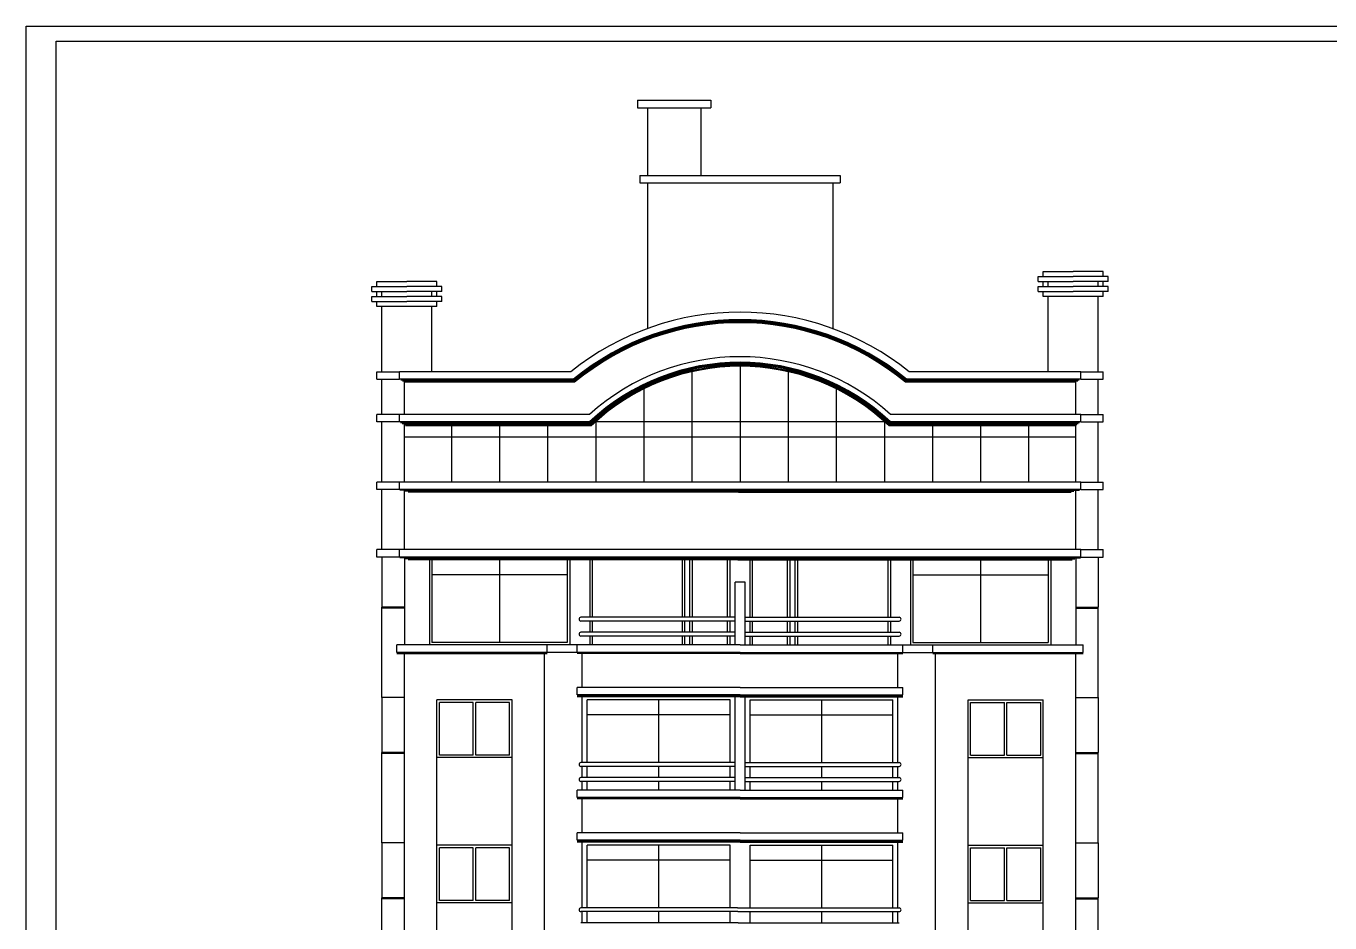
# Model space of a CAD drawing. Header units: millimetres. Extents: x 2200 to 2403, y 2380 to 2511.
# Drawn here: x 2329.24 to 2355.27, y 2493.17 to 2511.07 of the extents above; entities that cross this region are included whole.
import ezdxf

# ---------------------------------------------------------------- set-up
doc = ezdxf.new("R2010")
doc.units = ezdxf.units.MM

msp = doc.modelspace()

# ---------------------------------------------------------------- linework, layer by layer
at = {"color": 1}
for p, q in [((2329.24394, 2511.06758), (2403.08219, 2511.06758)), ((2329.24394, 2464.36758), (2329.24394, 2511.06758)), ((2342.53394, 2504.25132), (2342.53394, 2501.96758)), ((2343.49394, 2504.35758), (2343.49394, 2501.96758)), ((2344.45394, 2504.25132), (2344.45394, 2501.96758)), ((2341.57394, 2503.91545), (2341.57394, 2501.96758)), ((2345.41394, 2503.91545), (2345.41394, 2501.96758)), ((2336.79394, 2501.96758), (2336.79394, 2503.16758)), ((2337.73394, 2503.16758), (2337.73394, 2501.96758)), ((2338.69394, 2503.16758), (2338.69394, 2501.96758)), ((2339.65394, 2503.16758), (2339.65394, 2501.96758)), ((2346.49929, 2503.16758), (2340.4886, 2503.16758)), ((2340.61394, 2503.28084), (2340.61394, 2501.96758)), ((2346.37394, 2503.28084), (2346.37394, 2501.96758)), ((2347.33394, 2503.16758), (2347.33394, 2501.96758)), ((2348.29394, 2503.16758), (2348.29394, 2501.96758)), ((2349.25394, 2503.16758), (2349.25394, 2501.96758)), ((2350.19394, 2501.96758), (2350.19394, 2503.16758)), ((2336.79394, 2502.86758), (2350.19394, 2502.86758)), ((2340.04394, 2500.41758), (2337.34394, 2500.41758)), ((2337.34394, 2500.41758), (2337.34394, 2498.76758)), ((2338.69394, 2500.41758), (2338.69394, 2498.76758)), ((2340.04394, 2500.41758), (2340.04394, 2498.76758)), ((2342.34394, 2500.41758), (2340.54394, 2500.41758)), ((2340.54394, 2500.41758), (2340.54394, 2499.26758)), ((2342.34394, 2499.26758), (2342.34394, 2500.41758)), ((2342.54394, 2499.26758), (2342.54394, 2500.41758)), ((2343.24394, 2500.41758), (2342.54394, 2500.41758)), ((2343.24394, 2499.26758), (2343.24394, 2500.41758)), ((2343.74394, 2499.26758), (2343.74394, 2500.41758)), ((2343.74394, 2500.41758), (2344.44394, 2500.41758)), ((2344.44394, 2499.26758), (2344.44394, 2500.41758)), ((2344.64394, 2499.26758), (2344.64394, 2500.41758)), ((2344.64394, 2500.41758), (2346.44394, 2500.41758)), ((2346.44394, 2500.41758), (2346.44394, 2499.26758)), ((2346.94394, 2500.41758), (2349.64394, 2500.41758)), ((2346.94394, 2500.41758), (2346.94394, 2498.76758)), ((2348.29394, 2500.41758), (2348.29394, 2498.76758)), ((2349.64394, 2500.41758), (2349.64394, 2498.76758)), ((2340.04394, 2500.11758), (2337.34394, 2500.11758)), ((2346.94394, 2500.11758), (2349.64394, 2500.11758)), ((2336.34394, 2497.71758), (2336.34394, 2499.46758)), ((2336.79394, 2499.46758), (2336.34394, 2499.46758)), ((2336.79394, 2499.44758), (2336.34394, 2499.44758)), ((2350.19394, 2499.46758), (2350.64394, 2499.46758)), ((2350.19394, 2499.44758), (2350.64394, 2499.44758)), ((2350.64394, 2497.71758), (2350.64394, 2499.46758)), ((2340.54394, 2499.19258), (2340.54394, 2498.96758)), ((2342.34394, 2498.96758), (2342.34394, 2499.19258)), ((2342.54394, 2498.96758), (2342.54394, 2499.19258)), ((2343.24394, 2498.96758), (2343.24394, 2499.19258)), ((2343.74394, 2498.96758), (2343.74394, 2499.19258)), ((2344.44394, 2498.96758), (2344.44394, 2499.19258)), ((2344.64394, 2498.96758), (2344.64394, 2499.19258)), ((2346.44394, 2499.19258), (2346.44394, 2498.96758)), ((2340.04394, 2498.76758), (2337.34394, 2498.76758)), ((2340.54394, 2498.89258), (2340.54394, 2498.71758)), ((2342.34394, 2498.71758), (2342.34394, 2498.89258)), ((2342.54394, 2498.71758), (2342.54394, 2498.89258)), ((2343.24394, 2498.71758), (2343.24394, 2498.89258)), ((2343.74394, 2498.71758), (2343.74394, 2498.89258)), ((2344.44394, 2498.71758), (2344.44394, 2498.89258)), ((2344.64394, 2498.71758), (2344.64394, 2498.89258)), ((2346.44394, 2498.89258), (2346.44394, 2498.71758)), ((2346.94394, 2498.76758), (2349.64394, 2498.76758)), ((2336.34394, 2497.66758), (2336.34394, 2497.86758)), ((2350.64394, 2497.66758), (2350.64394, 2497.86758)), ((2336.79394, 2497.66758), (2336.34394, 2497.66758)), ((2337.49394, 2496.51758), (2337.49394, 2497.56758)), ((2338.16894, 2497.56758), (2337.49394, 2497.56758)), ((2338.16894, 2496.51758), (2338.16894, 2497.56758)), ((2338.21894, 2496.51758), (2338.21894, 2497.56758)), ((2338.89394, 2497.56758), (2338.21894, 2497.56758)), ((2338.89394, 2496.51758), (2338.89394, 2497.56758)), ((2340.44394, 2496.36758), (2340.44394, 2497.61758)), ((2343.29394, 2497.61758), (2340.44394, 2497.61758)), ((2341.86894, 2497.61758), (2341.86894, 2496.36758)), ((2343.29394, 2496.36758), (2343.29394, 2497.61758)), ((2343.69394, 2496.36758), (2343.69394, 2497.61758)), ((2343.69394, 2497.61758), (2346.54394, 2497.61758)), ((2345.11894, 2497.61758), (2345.11894, 2496.36758)), ((2346.54394, 2496.36758), (2346.54394, 2497.61758)), ((2348.09394, 2497.56758), (2348.76894, 2497.56758)), ((2348.09394, 2496.51758), (2348.09394, 2497.56758)), ((2348.76894, 2496.51758), (2348.76894, 2497.56758)), ((2348.81894, 2497.56758), (2349.49394, 2497.56758)), ((2348.81894, 2496.51758), (2348.81894, 2497.56758)), ((2349.49394, 2496.51758), (2349.49394, 2497.56758)), ((2350.19394, 2497.66758), (2350.64394, 2497.66758)), ((2343.29394, 2497.31758), (2340.44394, 2497.31758)), ((2343.69394, 2497.31758), (2346.54394, 2497.31758)), ((2336.34394, 2494.81758), (2336.34394, 2496.56758)), ((2336.79394, 2496.56758), (2336.34394, 2496.56758)), ((2336.79394, 2496.54758), (2336.34394, 2496.54758)), ((2338.16894, 2496.51758), (2337.49394, 2496.51758)), ((2338.89394, 2496.51758), (2338.21894, 2496.51758)), ((2348.09394, 2496.51758), (2348.76894, 2496.51758)), ((2348.81894, 2496.51758), (2349.49394, 2496.51758)), ((2350.19394, 2496.56758), (2350.64394, 2496.56758)), ((2350.19394, 2496.54758), (2350.64394, 2496.54758)), ((2350.64394, 2494.81758), (2350.64394, 2496.56758)), ((2340.44394, 2496.06758), (2340.44394, 2496.29258)), ((2341.86894, 2496.29258), (2341.86894, 2496.06758)), ((2343.29394, 2496.06758), (2343.29394, 2496.29258)), ((2343.69394, 2496.06758), (2343.69394, 2496.29258)), ((2345.11894, 2496.29258), (2345.11894, 2496.06758)), ((2346.54394, 2496.06758), (2346.54394, 2496.29258)), ((2340.44394, 2495.81758), (2340.44394, 2495.99258)), ((2341.86894, 2495.99258), (2341.86894, 2495.81758)), ((2343.29394, 2495.81758), (2343.29394, 2495.99258)), ((2343.69394, 2495.81758), (2343.69394, 2495.99258)), ((2345.11894, 2495.99258), (2345.11894, 2495.81758)), ((2346.54394, 2495.81758), (2346.54394, 2495.99258)), ((2336.34394, 2494.76758), (2336.34394, 2494.96758)), ((2350.64394, 2494.76758), (2350.64394, 2494.96758)), ((2336.79394, 2494.76758), (2336.34394, 2494.76758)), ((2337.49394, 2493.61758), (2337.49394, 2494.66758)), ((2338.16894, 2494.66758), (2337.49394, 2494.66758)), ((2338.16894, 2493.61758), (2338.16894, 2494.66758)), ((2338.21894, 2493.61758), (2338.21894, 2494.66758)), ((2338.89394, 2494.66758), (2338.21894, 2494.66758)), ((2338.89394, 2493.61758), (2338.89394, 2494.66758)), ((2340.44394, 2493.46758), (2340.44394, 2494.71758)), ((2343.29394, 2494.71758), (2340.44394, 2494.71758)), ((2341.86894, 2494.71758), (2341.86894, 2493.46758)), ((2343.29394, 2493.46758), (2343.29394, 2494.71758)), ((2343.69394, 2493.46758), (2343.69394, 2494.71758)), ((2343.69394, 2494.71758), (2346.54394, 2494.71758)), ((2345.11894, 2494.71758), (2345.11894, 2493.46758)), ((2346.54394, 2493.46758), (2346.54394, 2494.71758)), ((2348.09394, 2494.66758), (2348.76894, 2494.66758)), ((2348.09394, 2493.61758), (2348.09394, 2494.66758)), ((2348.76894, 2493.61758), (2348.76894, 2494.66758)), ((2348.81894, 2494.66758), (2349.49394, 2494.66758)), ((2348.81894, 2493.61758), (2348.81894, 2494.66758)), ((2349.49394, 2493.61758), (2349.49394, 2494.66758)), ((2350.19394, 2494.76758), (2350.64394, 2494.76758)), ((2343.29394, 2494.41758), (2340.44394, 2494.41758)), ((2343.69394, 2494.41758), (2346.54394, 2494.41758)), ((2336.34394, 2491.91758), (2336.34394, 2493.66758)), ((2336.79394, 2493.66758), (2336.34394, 2493.66758)), ((2336.79394, 2493.64758), (2336.34394, 2493.64758)), ((2338.16894, 2493.61758), (2337.49394, 2493.61758)), ((2338.89394, 2493.61758), (2338.21894, 2493.61758)), ((2348.09394, 2493.61758), (2348.76894, 2493.61758)), ((2348.81894, 2493.61758), (2349.49394, 2493.61758)), ((2350.19394, 2493.66758), (2350.64394, 2493.66758)), ((2350.19394, 2493.64758), (2350.64394, 2493.64758)), ((2350.64394, 2491.91758), (2350.64394, 2493.66758)), ((2340.44394, 2493.16758), (2340.44394, 2493.39258)), ((2341.86894, 2493.39258), (2341.86894, 2493.16758)), ((2343.29394, 2493.16758), (2343.29394, 2493.39258)), ((2343.69394, 2493.16758), (2343.69394, 2493.39258)), ((2345.11894, 2493.39258), (2345.11894, 2493.16758)), ((2346.54394, 2493.16758), (2346.54394, 2493.39258))]:
    msp.add_line(p, q, dxfattribs=at)
for p, q in [((2329.84394, 2510.76758), (2402.78219, 2510.76758)), ((2329.84394, 2464.66758), (2329.84394, 2510.76758)), ((2336.79394, 2494.81758), (2336.79394, 2498.56758)), ((2339.59394, 2494.81758), (2339.59394, 2498.56758)), ((2347.39394, 2494.81758), (2347.39394, 2498.56758)), ((2350.19394, 2494.81758), (2350.19394, 2498.56758)), ((2337.44394, 2494.81758), (2337.44394, 2497.61758)), ((2338.94394, 2497.61758), (2337.44394, 2497.61758)), ((2338.94394, 2494.81758), (2338.94394, 2497.61758)), ((2348.04394, 2497.61758), (2349.54394, 2497.61758)), ((2348.04394, 2494.81758), (2348.04394, 2497.61758)), ((2349.54394, 2494.81758), (2349.54394, 2497.61758)), ((2336.79394, 2491.91758), (2336.79394, 2494.96758)), ((2337.44394, 2491.91758), (2337.44394, 2494.96758)), ((2338.94394, 2491.91758), (2338.94394, 2494.96758)), ((2339.59394, 2491.91758), (2339.59394, 2494.96758)), ((2347.39394, 2491.91758), (2347.39394, 2494.96758)), ((2348.04394, 2491.91758), (2348.04394, 2494.96758)), ((2349.54394, 2491.91758), (2349.54394, 2494.96758)), ((2350.19394, 2491.91758), (2350.19394, 2494.96758))]:
    msp.add_line(p, q)
at = {"color": 4}
for p, q in [((2341.44394, 2509.58758), (2341.44394, 2509.43758)), ((2341.44394, 2509.58758), (2342.91394, 2509.58758)), ((2341.44394, 2509.43758), (2342.91394, 2509.43758)), ((2341.64394, 2509.43758), (2341.64394, 2508.08758)), ((2342.71394, 2509.43758), (2342.71394, 2508.08758)), ((2342.91394, 2509.58758), (2342.91394, 2509.43758)), ((2341.49394, 2508.08758), (2345.49394, 2508.08758)), ((2341.49394, 2508.08758), (2341.49394, 2507.93758)), ((2341.49394, 2507.93758), (2345.49394, 2507.93758)), ((2341.64394, 2507.93758), (2341.64394, 2505.03014)), ((2345.34394, 2507.93758), (2345.34394, 2505.03014)), ((2345.49394, 2508.08758), (2345.49394, 2507.93758)), ((2349.44394, 2505.96758), (2349.44394, 2506.06758)), ((2349.44394, 2506.06758), (2350.14394, 2506.06758)), ((2349.54394, 2506.06758), (2349.54394, 2506.16758)), ((2349.54394, 2506.16758), (2350.14394, 2506.16758)), ((2350.74394, 2506.16758), (2350.14394, 2506.16758)), ((2350.84394, 2506.06758), (2350.14394, 2506.06758)), ((2350.74394, 2506.06758), (2350.74394, 2506.16758)), ((2350.84394, 2505.96758), (2350.84394, 2506.06758)), ((2336.14394, 2505.86758), (2336.84394, 2505.86758)), ((2336.14394, 2505.76758), (2336.14394, 2505.86758)), ((2336.24394, 2505.96758), (2336.84394, 2505.96758)), ((2336.24394, 2505.86758), (2336.24394, 2505.96758)), ((2337.44394, 2505.96758), (2336.84394, 2505.96758)), ((2337.54394, 2505.86758), (2336.84394, 2505.86758)), ((2337.44394, 2505.86758), (2337.44394, 2505.96758)), ((2337.54394, 2505.76758), (2337.54394, 2505.86758)), ((2349.44394, 2505.96758), (2350.14394, 2505.96758)), ((2349.44394, 2505.76758), (2349.44394, 2505.86758)), ((2349.44394, 2505.86758), (2350.14394, 2505.86758)), ((2349.54394, 2505.86758), (2349.54394, 2505.96758)), ((2349.64394, 2505.86758), (2349.64394, 2505.96758)), ((2350.84394, 2505.96758), (2350.14394, 2505.96758)), ((2350.84394, 2505.86758), (2350.14394, 2505.86758)), ((2350.64394, 2505.86758), (2350.64394, 2505.96758)), ((2350.74394, 2505.86758), (2350.74394, 2505.96758)), ((2350.84394, 2505.76758), (2350.84394, 2505.86758)), ((2336.14394, 2505.76758), (2336.84394, 2505.76758)), ((2336.14394, 2505.66758), (2336.84394, 2505.66758)), ((2336.14394, 2505.56758), (2336.14394, 2505.66758)), ((2336.14394, 2505.56758), (2336.84394, 2505.56758)), ((2336.24394, 2505.66758), (2336.24394, 2505.76758)), ((2336.24394, 2505.46758), (2336.24394, 2505.56758)), ((2336.34394, 2505.66758), (2336.34394, 2505.76758)), ((2337.54394, 2505.76758), (2336.84394, 2505.76758)), ((2337.54394, 2505.66758), (2336.84394, 2505.66758)), ((2337.54394, 2505.56758), (2336.84394, 2505.56758)), ((2337.34394, 2505.66758), (2337.34394, 2505.76758)), ((2337.44394, 2505.66758), (2337.44394, 2505.76758)), ((2337.44394, 2505.46758), (2337.44394, 2505.56758)), ((2337.54394, 2505.56758), (2337.54394, 2505.66758)), ((2349.44394, 2505.76758), (2350.14394, 2505.76758)), ((2349.54394, 2505.66758), (2349.54394, 2505.76758)), ((2350.74394, 2505.66758), (2349.54394, 2505.66758)), ((2349.64394, 2504.16758), (2349.64394, 2505.66758)), ((2350.84394, 2505.76758), (2350.14394, 2505.76758)), ((2350.64394, 2504.16758), (2350.64394, 2505.66758)), ((2350.74394, 2505.66758), (2350.74394, 2505.76758)), ((2337.44394, 2505.46758), (2336.24394, 2505.46758)), ((2336.34394, 2504.16758), (2336.34394, 2505.46758)), ((2337.34394, 2504.16758), (2337.34394, 2505.46758)), ((2336.24394, 2504.01758), (2336.24394, 2504.16758)), ((2336.24394, 2504.16758), (2336.69394, 2504.16758)), ((2336.24394, 2504.01758), (2336.69394, 2504.01758)), ((2336.34394, 2503.31758), (2336.34394, 2504.01758)), ((2340.17619, 2503.99758), (2336.72645, 2503.99758)), ((2340.18337, 2503.97758), (2336.75896, 2503.97758)), ((2340.19056, 2503.95758), (2336.79148, 2503.95758)), ((2350.2051, 2503.95758), (2346.79732, 2503.95758)), ((2350.23471, 2503.97758), (2346.80452, 2503.97758)), ((2350.26433, 2503.99758), (2346.8117, 2503.99758)), ((2350.29394, 2504.16758), (2350.74394, 2504.16758)), ((2350.29394, 2504.01758), (2350.74394, 2504.01758)), ((2350.64394, 2503.31758), (2350.64394, 2504.01758)), ((2350.74394, 2504.01758), (2350.74394, 2504.16758)), ((2336.24394, 2503.16758), (2336.24394, 2503.31758)), ((2336.69394, 2503.31758), (2336.24394, 2503.31758)), ((2336.69394, 2503.16758), (2336.24394, 2503.16758)), ((2336.34394, 2501.96758), (2336.34394, 2503.16758)), ((2350.29394, 2503.31758), (2350.74394, 2503.31758)), ((2350.29394, 2503.16758), (2350.74394, 2503.16758)), ((2350.64394, 2501.96758), (2350.64394, 2503.16758)), ((2350.74394, 2503.16758), (2350.74394, 2503.31758)), ((2340.49653, 2503.14758), (2336.71719, 2503.14758)), ((2340.50448, 2503.12758), (2336.7497, 2503.12758)), ((2340.51245, 2503.10758), (2336.78222, 2503.10758)), ((2340.52044, 2503.08758), (2336.81473, 2503.08758)), ((2350.19179, 2503.08758), (2346.46744, 2503.08758)), ((2350.21733, 2503.10758), (2346.47543, 2503.10758)), ((2350.24287, 2503.12758), (2346.48341, 2503.12758)), ((2350.2684, 2503.14758), (2346.49136, 2503.14758)), ((2336.24394, 2501.81758), (2336.24394, 2501.96758)), ((2336.69394, 2501.96758), (2336.24394, 2501.96758)), ((2350.29394, 2501.96758), (2350.74394, 2501.96758)), ((2350.74394, 2501.81758), (2350.74394, 2501.96758)), ((2336.69394, 2501.81758), (2336.24394, 2501.81758)), ((2336.34394, 2500.61758), (2336.34394, 2501.81758)), ((2343.46038, 2501.80267), (2336.70111, 2501.80267)), ((2343.46024, 2501.78267), (2336.81235, 2501.78267)), ((2343.4601, 2501.76267), (2336.86797, 2501.76267)), ((2343.4601, 2501.76267), (2350.1023, 2501.76267)), ((2343.46024, 2501.78267), (2350.15792, 2501.78267)), ((2343.46038, 2501.80267), (2350.26916, 2501.80267)), ((2350.29394, 2501.81758), (2350.74394, 2501.81758)), ((2350.64394, 2500.61758), (2350.64394, 2501.81758)), ((2336.69394, 2500.61758), (2336.24394, 2500.61758)), ((2336.24394, 2500.46758), (2336.24394, 2500.61758)), ((2350.29394, 2500.61758), (2350.74394, 2500.61758)), ((2350.74394, 2500.46758), (2350.74394, 2500.61758)), ((2336.69394, 2500.46758), (2336.24394, 2500.46758)), ((2336.34394, 2500.46758), (2336.34394, 2499.46758)), ((2343.45067, 2500.45303), (2336.70111, 2500.45303)), ((2343.45052, 2500.43303), (2336.81235, 2500.43303)), ((2343.45038, 2500.41303), (2336.86797, 2500.41303)), ((2343.45038, 2500.41303), (2350.12108, 2500.41303)), ((2343.45052, 2500.43303), (2350.1767, 2500.43303)), ((2343.45067, 2500.45303), (2350.28794, 2500.45303)), ((2350.29394, 2500.46758), (2350.74394, 2500.46758)), ((2350.64394, 2500.46758), (2350.64394, 2499.46758)), ((2339.64394, 2498.54758), (2336.64394, 2498.54758)), ((2339.64394, 2498.53758), (2336.64394, 2498.53758)), ((2343.49394, 2498.54758), (2340.24394, 2498.54758)), ((2343.49394, 2498.54758), (2346.74394, 2498.54758)), ((2347.34394, 2498.54758), (2350.34394, 2498.54758)), ((2336.34394, 2497.66758), (2336.34394, 2496.56758)), ((2343.49394, 2497.69758), (2340.24394, 2497.69758)), ((2343.49394, 2497.67758), (2340.24394, 2497.67758)), ((2343.49394, 2497.69758), (2346.74394, 2497.69758)), ((2343.49394, 2497.67758), (2346.74394, 2497.67758)), ((2350.64394, 2497.66758), (2350.64394, 2496.56758)), ((2343.49394, 2495.64758), (2340.24394, 2495.64758)), ((2343.49394, 2495.64758), (2346.74394, 2495.64758)), ((2336.34394, 2494.76758), (2336.34394, 2493.66758)), ((2343.49394, 2494.79758), (2340.24394, 2494.79758)), ((2343.49394, 2494.77758), (2340.24394, 2494.77758)), ((2343.49394, 2494.79758), (2346.74394, 2494.79758)), ((2343.49394, 2494.77758), (2346.74394, 2494.77758)), ((2350.64394, 2494.76758), (2350.64394, 2493.66758))]:
    msp.add_line(p, q, dxfattribs=at)
at = {"color": 2}
for p, q in [((2336.69394, 2504.01758), (2336.69394, 2504.16758)), ((2340.11576, 2504.16758), (2336.69394, 2504.16758)), ((2340.16902, 2504.01758), (2336.69394, 2504.01758)), ((2336.79394, 2503.31758), (2336.79394, 2504.01758)), ((2350.29394, 2504.01758), (2346.81886, 2504.01758)), ((2350.29394, 2504.16758), (2346.87212, 2504.16758)), ((2350.19394, 2503.31758), (2350.19394, 2504.01758)), ((2350.29394, 2504.01758), (2350.29394, 2504.16758)), ((2336.69394, 2503.16758), (2336.69394, 2503.31758)), ((2340.48936, 2503.31758), (2336.69394, 2503.31758)), ((2340.4886, 2503.16758), (2336.69394, 2503.16758)), ((2350.29394, 2503.31758), (2346.49852, 2503.31758)), ((2350.29394, 2503.16758), (2346.49929, 2503.16758)), ((2350.29394, 2503.16758), (2350.29394, 2503.31758)), ((2336.79394, 2500.46758), (2336.79394, 2498.71758)), ((2337.29394, 2500.46758), (2337.29394, 2498.71758)), ((2340.09394, 2500.46758), (2340.09394, 2498.71758)), ((2340.49394, 2500.46758), (2340.49394, 2499.26758)), ((2342.39394, 2499.26758), (2342.39394, 2500.46758)), ((2342.49394, 2499.26758), (2342.49394, 2500.46758)), ((2343.29394, 2499.26758), (2343.29394, 2500.46758)), ((2343.69394, 2499.26758), (2343.69394, 2500.46758)), ((2344.49394, 2499.26758), (2344.49394, 2500.46758)), ((2344.59394, 2499.26758), (2344.59394, 2500.46758)), ((2346.49394, 2500.46758), (2346.49394, 2499.26758)), ((2346.89394, 2500.46758), (2346.89394, 2498.71758)), ((2349.69394, 2500.46758), (2349.69394, 2498.71758)), ((2350.19394, 2500.46758), (2350.19394, 2498.71758)), ((2343.39394, 2499.26758), (2340.31894, 2499.26758)), ((2343.59394, 2499.26758), (2346.66894, 2499.26758)), ((2343.39394, 2499.19258), (2340.31894, 2499.19258)), ((2340.49394, 2499.19258), (2340.49394, 2498.96758)), ((2342.39394, 2498.96758), (2342.39394, 2499.19258)), ((2342.49394, 2498.96758), (2342.49394, 2499.19258)), ((2343.29394, 2498.96758), (2343.29394, 2499.19258)), ((2343.59394, 2499.19258), (2346.66894, 2499.19258)), ((2343.69394, 2498.96758), (2343.69394, 2499.19258)), ((2344.49394, 2498.96758), (2344.49394, 2499.19258)), ((2344.59394, 2498.96758), (2344.59394, 2499.19258)), ((2346.49394, 2499.19258), (2346.49394, 2498.96758)), ((2343.39394, 2498.96758), (2340.31894, 2498.96758)), ((2343.39394, 2498.89258), (2340.31894, 2498.89258)), ((2340.49394, 2498.89258), (2340.49394, 2498.71758)), ((2342.39394, 2498.71758), (2342.39394, 2498.89258)), ((2342.49394, 2498.71758), (2342.49394, 2498.89258)), ((2343.29394, 2498.71758), (2343.29394, 2498.89258)), ((2343.59394, 2498.96758), (2346.66894, 2498.96758)), ((2343.59394, 2498.89258), (2346.66894, 2498.89258)), ((2343.69394, 2498.71758), (2343.69394, 2498.89258)), ((2344.49394, 2498.71758), (2344.49394, 2498.89258)), ((2344.59394, 2498.71758), (2344.59394, 2498.89258)), ((2346.49394, 2498.89258), (2346.49394, 2498.71758)), ((2340.24394, 2498.56758), (2340.24394, 2498.71758)), ((2343.49394, 2498.71758), (2340.24394, 2498.71758)), ((2343.49394, 2498.56758), (2340.24394, 2498.56758)), ((2343.49394, 2498.71758), (2346.74394, 2498.71758)), ((2343.49394, 2498.56758), (2346.74394, 2498.56758)), ((2346.74394, 2498.56758), (2346.74394, 2498.71758)), ((2340.24394, 2497.71758), (2340.24394, 2497.86758)), ((2343.49394, 2497.86758), (2340.24394, 2497.86758)), ((2343.49394, 2497.71758), (2340.24394, 2497.71758)), ((2343.49394, 2497.86758), (2346.74394, 2497.86758)), ((2343.49394, 2497.71758), (2346.74394, 2497.71758)), ((2346.74394, 2497.71758), (2346.74394, 2497.86758)), ((2343.39394, 2496.36758), (2340.31894, 2496.36758)), ((2343.39394, 2496.29258), (2340.31894, 2496.29258)), ((2343.59394, 2496.36758), (2346.66894, 2496.36758)), ((2343.59394, 2496.29258), (2346.66894, 2496.29258)), ((2343.39394, 2496.06758), (2340.31894, 2496.06758)), ((2343.39394, 2495.99258), (2340.31894, 2495.99258)), ((2343.59394, 2496.06758), (2346.66894, 2496.06758)), ((2343.59394, 2495.99258), (2346.66894, 2495.99258)), ((2340.24394, 2495.66758), (2340.24394, 2495.81758)), ((2343.49394, 2495.81758), (2340.24394, 2495.81758)), ((2343.49394, 2495.66758), (2340.24394, 2495.66758)), ((2343.49394, 2495.81758), (2346.74394, 2495.81758)), ((2343.49394, 2495.66758), (2346.74394, 2495.66758)), ((2346.74394, 2495.66758), (2346.74394, 2495.81758)), ((2340.24394, 2494.81758), (2340.24394, 2494.96758)), ((2343.49394, 2494.96758), (2340.24394, 2494.96758)), ((2343.49394, 2494.96758), (2346.74394, 2494.96758)), ((2346.74394, 2494.81758), (2346.74394, 2494.96758)), ((2343.49394, 2494.81758), (2340.24394, 2494.81758)), ((2343.49394, 2494.81758), (2346.74394, 2494.81758)), ((2343.44282, 2493.46758), (2340.31894, 2493.46758)), ((2343.4469, 2493.39258), (2340.31894, 2493.39258)), ((2343.44282, 2493.46758), (2346.66894, 2493.46758)), ((2343.4469, 2493.39258), (2346.66894, 2493.39258)), ((2343.45913, 2493.16758), (2340.31894, 2493.16758)), ((2343.45913, 2493.16758), (2346.66894, 2493.16758))]:
    msp.add_line(p, q, dxfattribs=at)
at = {"color": 3}
for p, q in [((2336.69394, 2501.81758), (2336.69394, 2501.96758)), ((2350.29394, 2501.96758), (2336.69394, 2501.96758)), ((2350.29394, 2501.81758), (2350.29394, 2501.96758)), ((2350.29394, 2501.81758), (2336.69394, 2501.81758)), ((2336.79394, 2500.61758), (2336.79394, 2501.81758)), ((2350.19394, 2500.61758), (2350.19394, 2501.81758)), ((2336.69394, 2500.46758), (2336.69394, 2500.61758)), ((2350.29394, 2500.61758), (2336.69394, 2500.61758)), ((2350.29394, 2500.46758), (2350.29394, 2500.61758)), ((2350.29394, 2500.46758), (2336.69394, 2500.46758)), ((2340.24394, 2498.71758), (2339.64394, 2498.71758)), ((2340.24394, 2498.56758), (2339.64394, 2498.56758)), ((2340.34394, 2497.86758), (2340.34394, 2498.56758)), ((2346.64394, 2497.86758), (2346.64394, 2498.56758)), ((2346.74394, 2498.71758), (2347.34394, 2498.71758)), ((2346.74394, 2498.56758), (2347.34394, 2498.56758)), ((2340.34394, 2496.36758), (2340.34394, 2497.71758)), ((2346.64394, 2496.36758), (2346.64394, 2497.71758)), ((2348.04394, 2497.61758), (2349.54394, 2497.61758)), ((2338.94394, 2496.46758), (2337.44394, 2496.46758)), ((2348.04394, 2496.46758), (2349.54394, 2496.46758)), ((2340.34394, 2496.06758), (2340.34394, 2496.29258)), ((2346.64394, 2496.06758), (2346.64394, 2496.29258)), ((2340.34394, 2495.81758), (2340.34394, 2495.99258)), ((2346.64394, 2495.81758), (2346.64394, 2495.99258)), ((2340.34394, 2494.96758), (2340.34394, 2495.66758)), ((2346.64394, 2494.96758), (2346.64394, 2495.66758)), ((2338.94394, 2494.71758), (2337.44394, 2494.71758)), ((2340.34394, 2493.46758), (2340.34394, 2494.81758)), ((2346.64394, 2493.46758), (2346.64394, 2494.81758)), ((2348.04394, 2494.71758), (2349.54394, 2494.71758)), ((2338.94394, 2493.56758), (2337.44394, 2493.56758)), ((2348.04394, 2493.56758), (2349.54394, 2493.56758)), ((2340.34394, 2493.16758), (2340.34394, 2493.39258)), ((2346.64394, 2493.16758), (2346.64394, 2493.39258))]:
    msp.add_line(p, q, dxfattribs=at)
at = {"color": 5}
for p, q in [((2343.59394, 2499.96758), (2343.39394, 2499.96758)), ((2343.39394, 2498.71758), (2343.39394, 2499.96758)), ((2343.59394, 2498.71758), (2343.59394, 2499.96758)), ((2336.64394, 2498.56758), (2336.64394, 2498.71758)), ((2339.64394, 2498.71758), (2336.64394, 2498.71758)), ((2339.64394, 2498.56758), (2336.64394, 2498.56758)), ((2339.64394, 2498.56758), (2339.64394, 2498.71758)), ((2347.34394, 2498.56758), (2347.34394, 2498.71758)), ((2347.34394, 2498.71758), (2350.34394, 2498.71758)), ((2347.34394, 2498.56758), (2350.34394, 2498.56758)), ((2350.34394, 2498.56758), (2350.34394, 2498.71758)), ((2343.39394, 2495.81758), (2343.39394, 2497.71758)), ((2343.59394, 2495.81758), (2343.59394, 2497.71758))]:
    msp.add_line(p, q, dxfattribs=at)
at = {"color": 2}
for centre, radius, start, end in [((2343.49394, 2499.96758), 5.39, 51.189286, 128.810714), ((2343.49394, 2499.96758), 5.24, 50.615094, 129.384906), ((2343.49394, 2499.96758), 4.39, 46.796716, 133.203284), ((2343.49394, 2499.96758), 4.5, 48.111403, 131.888597), ((2340.31894, 2499.23008), 0.0375, 90, 270), ((2346.66894, 2499.23008), 0.0375, 270, 90), ((2340.31894, 2498.93008), 0.0375, 90, 270), ((2346.66894, 2498.93008), 0.0375, 270, 90), ((2340.31894, 2496.33008), 0.0375, 90, 270), ((2346.66894, 2496.33008), 0.0375, 270, 90), ((2340.31894, 2496.03008), 0.0375, 90, 270), ((2346.66894, 2496.03008), 0.0375, 270, 90), ((2340.31894, 2493.43008), 0.0375, 90, 270), ((2346.66894, 2493.43008), 0.0375, 270, 90)]:
    msp.add_arc(centre, radius, start, end, dxfattribs=at)
at = {"color": 4}
for radius, start, end in [(5.22, 50.536591, 129.463409), (5.2, 50.457617, 129.542383), (5.18, 50.378165, 129.621835), (4.37, 46.692985, 133.307015), (4.35, 46.588503, 133.411497), (4.33, 46.483259, 133.516741), (4.31, 46.377244, 133.622756)]:
    msp.add_arc((2343.49394, 2499.96758), radius, start, end, dxfattribs=at)

doc.saveas('drawing.dxf')
